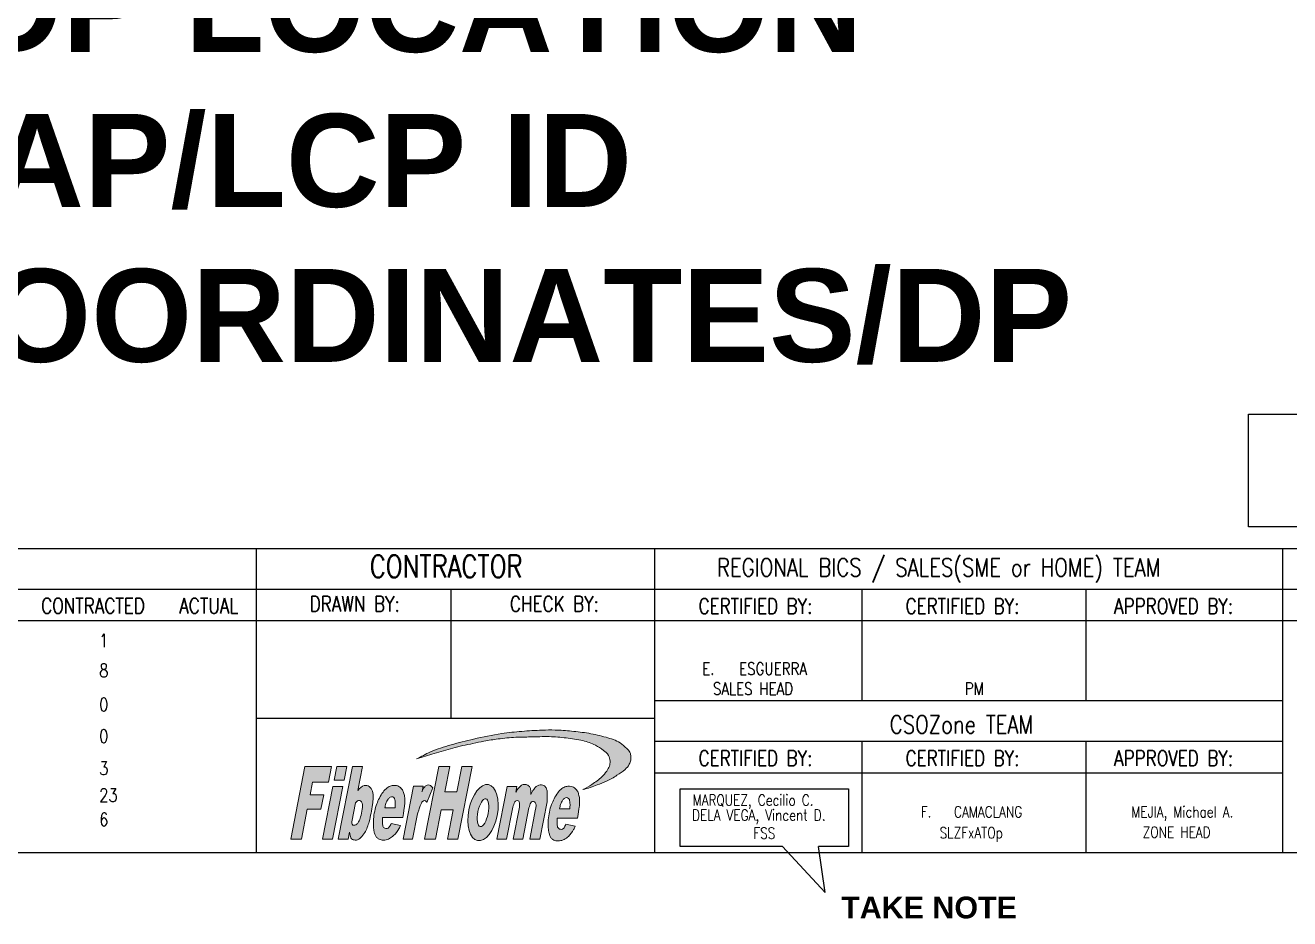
# Model space of a CAD drawing. Extents: x -663610 to -207124, y 70878 to 297551.
# Drawn here: x -263462 to -261662, y 77285 to 78556 of the extents above; entities that cross this region are included whole.
import ezdxf

# ---------------------------------------------------------------- set-up
doc = ezdxf.new("R2010")
doc.units = 0
doc.header["$LTSCALE"] = 0.3
doc.layers.get('0').update_dxf_attribs({"linetype": 'CONTINUOUS'})
doc.layers.add('BASEMAP', color=7, linetype='CONTINUOUS')
doc.layers.add('Print', color=7, linetype='CONTINUOUS')
doc.styles.add('ROMANS', font='ROMANS.SHX', dxfattribs={"width": 0.8, "height": 2})
doc.styles.add('WMF-Arial Unicode MS0', font='')
doc.styles.get('WMF-Arial Unicode MS0').set_extended_font_data('Arial Unicode MS', bold=True)

# ---------------------------------------------------------------- blocks, each defined once
blk = doc.blocks.new('new FH logo')
at = {"lineweight": 0, "ltscale": 0.3}
h = blk.add_hatch(color=20, dxfattribs=at)
edge = h.paths.add_edge_path()
edge.add_spline(control_points=[(31527258.11, 3771242.73), (31527258.89, 3771242.91), (31527260.15, 3771243.36), (31527262, 3771244.05), (31527263.47, 3771244.94), (31527264.74, 3771245.79), (31527265.51, 3771246.64), (31527265.79, 3771247.46), (31527265.8, 3771248.14), (31527265.64, 3771248.82), (31527264.97, 3771249.46), (31527263.84, 3771250.49), (31527261.66, 3771251.18), (31527259.06, 3771251.8), (31527256.31, 3771252.08), (31527253.82, 3771252.31), (31527251.15, 3771252.24), (31527248.3, 3771252.08), (31527244.61, 3771251.69), (31527240.83, 3771250.91), (31527237.01, 3771249.95), (31527233.91, 3771248.97), (31527232.15, 3771248.02), (31527231.42, 3771247.63)], knot_values=[0, 0, 0, 0, 3.493341, 5.830224, 8.63185, 10.986874, 12.525834, 13.582978, 14.67754, 15.485978, 16.55739, 18.628179, 22.148149, 26.320741, 30.377705, 34.244564, 37.265733, 42.036848, 46.76885, 53.490698, 58.907287, 64.043548, 67.652792, 67.652792, 67.652792, 67.652792], degree=3, periodic=0)
edge.add_spline(control_points=[(31527231.42, 3771247.63), (31527232.36, 3771247.91), (31527234.29, 3771248.49), (31527237.26, 3771249.45), (31527239.96, 3771250), (31527242.37, 3771250.54), (31527244.67, 3771250.87), (31527247.15, 3771251.13), (31527249.89, 3771251.15), (31527252.59, 3771251.27), (31527255.41, 3771251.02), (31527257.91, 3771250.69), (31527259.95, 3771249.99), (31527261.28, 3771249.11), (31527262.24, 3771248.31), (31527262.5, 3771247.33), (31527262.39, 3771246.43), (31527261.86, 3771245.6), (31527261.01, 3771244.52), (31527259.64, 3771243.61), (31527258.59, 3771242.97), (31527258.1, 3771242.73)], knot_values=[0, 0, 0, 0, 4.28823, 8.807913, 13.673121, 16.317808, 19.659604, 23.821358, 27.222577, 31.666708, 35.641324, 39.595165, 42.731936, 44.946508, 46.601623, 48.010296, 49.189552, 50.495453, 52.243503, 55.209418, 57.599332, 57.599332, 57.599332, 57.599332], degree=3, periodic=0)
for points in [[(31527214.34, 3771241.89), (31527214.73, 3771243.9), (31527217.3, 3771243.9), (31527217.79, 3771246.4), (31527213.51, 3771246.4), (31527211.22, 3771234.79), (31527212.94, 3771234.79), (31527213.88, 3771239.57), (31527216.08, 3771239.57), (31527216.54, 3771241.89)], [(31527235.95, 3771242.38), (31527236.74, 3771246.4), (31527234.99, 3771246.4), (31527232.7, 3771234.79), (31527234.46, 3771234.79), (31527235.38, 3771239.47), (31527237.29, 3771239.47), (31527236.37, 3771234.79), (31527238.02, 3771234.79), (31527240.31, 3771246.4), (31527238.66, 3771246.4), (31527237.87, 3771242.38)]]:
    blk.add_hatch(color=160, dxfattribs=at).paths.add_polyline_path(points)
h = blk.add_hatch(color=160, dxfattribs=at)
h.paths.add_polyline_path([(31527216.33, 3771234.79), (31527217.93, 3771234.79), (31527219.58, 3771243.19), (31527217.99, 3771243.19)])
h.paths.add_polyline_path([(31527218.2, 3771244.25), (31527219.79, 3771244.25), (31527220.22, 3771246.4), (31527218.62, 3771246.4)])
h = blk.add_hatch(color=160, dxfattribs=at)
edge = h.paths.add_edge_path()
edge.add_line((31527221.99, 3771242.55), (31527222.75, 3771246.4))
edge.add_line((31527222.75, 3771246.4), (31527221.15, 3771246.4))
edge.add_line((31527221.15, 3771246.4), (31527218.86, 3771234.79))
edge.add_line((31527218.86, 3771234.79), (31527220.46, 3771234.79))
edge.add_line((31527220.46, 3771234.79), (31527220.68, 3771235.89))
edge.add_spline(control_points=[(31527220.68, 3771235.89), (31527220.66, 3771235.73), (31527220.77, 3771235.33), (31527220.94, 3771234.72), (31527221.43, 3771234.65), (31527221.91, 3771234.55), (31527222.54, 3771235.08), (31527223.3, 3771236.02), (31527223.95, 3771237.87), (31527224.31, 3771240.08), (31527224.59, 3771242.07), (31527223.93, 3771243.29), (31527222.79, 3771243.5), (31527222.3, 3771242.91), (31527221.99, 3771242.55)], knot_values=[0, 0, 0, 0, 0.497057, 1.274783, 1.553706, 1.922049, 2.718195, 3.73966, 5.627687, 8.435308, 10.560173, 11.476601, 12.264033, 13.582764, 13.582764, 13.582764, 13.582764], degree=3, periodic=0)
edge = h.paths.add_edge_path(flags=16)
edge.add_spline(control_points=[(31527221.61, 3771240.6), (31527221.75, 3771240.77), (31527221.97, 3771241.04), (31527222.49, 3771240.94), (31527222.79, 3771240.39), (31527222.67, 3771239.48), (31527222.5, 3771238.47), (31527222.2, 3771237.63), (31527221.86, 3771237.2), (31527221.57, 3771236.96), (31527221.35, 3771237), (31527221.13, 3771237.03), (31527221.05, 3771237.31), (31527221, 3771237.49), (31527221.01, 3771237.57)], knot_values=[0, 0, 0, 0, 0.602303, 0.961372, 1.379264, 2.348202, 3.628477, 4.489417, 4.955205, 5.318248, 5.486212, 5.613401, 5.968044, 6.194702, 6.194702, 6.194702, 6.194702], degree=3, periodic=0)
edge.add_line((31527221.01, 3771237.57), (31527221.61, 3771240.6))
h = blk.add_hatch(color=160, dxfattribs=at)
edge = h.paths.add_edge_path()
edge.add_spline(control_points=[(31527229.21, 3771238.26), (31527229.48, 3771240.08), (31527229.53, 3771240.61), (31527229.55, 3771241.39), (31527229.4, 3771242.07), (31527229.19, 3771242.7), (31527228.8, 3771243.09), (31527228.37, 3771243.34), (31527227.89, 3771243.39), (31527227.29, 3771243.38), (31527226.6, 3771243), (31527225.96, 3771242.31), (31527225.45, 3771241.4), (31527224.97, 3771240.38), (31527224.67, 3771239.25), (31527224.48, 3771238.08), (31527224.5, 3771237.02), (31527224.52, 3771236.2), (31527224.71, 3771235.6), (31527224.89, 3771235.13), (31527225.31, 3771234.78), (31527225.81, 3771234.6), (31527226.44, 3771234.61), (31527227.11, 3771234.83), (31527227.89, 3771235.44), (31527228.48, 3771236.19), (31527228.78, 3771236.79), (31527228.85, 3771236.98)], knot_values=[0.039619, 0.039619, 0.039619, 0.039619, 1.227178, 2.402564, 3.410085, 4.304108, 5.233089, 5.76701, 6.438226, 7.326101, 8.368022, 9.771169, 11.424365, 12.904114, 14.686251, 16.538873, 18.063959, 19.319385, 20.089102, 20.846194, 21.467943, 22.414091, 23.093397, 24.19742, 25.417281, 27.418241, 28.316762, 28.316762, 28.316762, 28.316762], degree=3, periodic=0)
edge.add_line((31527228.85, 3771236.98), (31527227.35, 3771237.29))
edge.add_spline(control_points=[(31527227.35, 3771237.29), (31527227.29, 3771237.18), (31527227.17, 3771236.91), (31527226.96, 3771236.61), (31527226.69, 3771236.47), (31527226.46, 3771236.46), (31527226.14, 3771236.59), (31527225.93, 3771236.98), (31527225.92, 3771237.56), (31527225.92, 3771238), (31527225.93, 3771238.26)], knot_values=[0.007512, 0.007512, 0.007512, 0.007512, 0.540647, 1.317228, 1.515308, 1.878947, 2.29791, 2.931047, 3.678598, 4.843717, 4.843717, 4.843717, 4.843717], degree=3, periodic=0)
edge.add_line((31527225.93, 3771238.26), (31527229.21, 3771238.26))
edge = h.paths.add_edge_path(flags=16)
edge.add_spline(control_points=[(31527226.33, 3771239.78), (31527226.37, 3771240.02), (31527226.46, 3771240.52), (31527226.77, 3771241.09), (31527227.13, 3771241.54), (31527227.62, 3771241.61), (31527227.93, 3771241.29), (31527227.97, 3771240.88), (31527228.02, 3771240.39), (31527227.99, 3771240.01), (31527227.96, 3771239.78)], knot_values=[0, 0, 0, 0, 1.043694, 2.212668, 2.855693, 3.490592, 4.071145, 4.600994, 5.246736, 6.254427, 6.254427, 6.254427, 6.254427], degree=3, periodic=0)
edge.add_line((31527227.96, 3771239.78), (31527226.33, 3771239.78))
h = blk.add_hatch(color=160, dxfattribs=at)
edge = h.paths.add_edge_path()
edge.add_spline(control_points=[(31527234.03, 3771242.98), (31527234.01, 3771243.01), (31527233.86, 3771243.19), (31527233.59, 3771243.49), (31527233.05, 3771243.48), (31527232.61, 3771243.09), (31527232.35, 3771242.7), (31527232.29, 3771242.42)], knot_values=[0.073393, 0.073393, 0.073393, 0.073393, 0.224714, 1.101763, 1.674209, 2.378928, 3.622498, 3.622498, 3.622498, 3.622498], degree=3, periodic=0)
edge.add_spline(control_points=[(31527232.28, 3771242.37), (31527232.28, 3771242.39), (31527232.28, 3771242.41), (31527232.29, 3771242.42)], knot_values=[0, 0, 0, 0, 0.073393, 0.073393, 0.073393, 0.073393], degree=3, periodic=0)
edge.add_line((31527232.29, 3771242.42), (31527232.45, 3771243.26))
edge.add_line((31527232.45, 3771243.26), (31527230.91, 3771243.26))
edge.add_line((31527230.91, 3771243.26), (31527229.24, 3771234.79))
edge.add_line((31527229.24, 3771234.79), (31527230.78, 3771234.79))
edge.add_line((31527230.78, 3771234.79), (31527231.58, 3771238.81))
edge.add_spline(control_points=[(31527231.58, 3771238.81), (31527231.63, 3771239.03), (31527231.8, 3771239.45), (31527231.96, 3771240.05), (31527232.15, 3771240.5), (31527232.32, 3771240.81), (31527232.55, 3771240.94), (31527232.76, 3771240.95), (31527232.96, 3771240.86), (31527233.04, 3771240.74), (31527233.07, 3771240.65)], knot_values=[0, 0, 0, 0, 0.967622, 1.990874, 2.688701, 3.15205, 3.452163, 3.809574, 4.019941, 4.40627, 4.40627, 4.40627, 4.40627], degree=3, periodic=0)
edge.add_line((31527233.07, 3771240.65), (31527234.03, 3771242.98))
h = blk.add_hatch(color=160, dxfattribs=at)
edge = h.paths.add_edge_path()
edge.add_ellipse((31527242.07, 3771239.02), major_axis=(-0.89, -4.49), ratio=0.506466, start_angle=0, end_angle=360)
edge = h.paths.add_edge_path(flags=16)
edge.add_ellipse((31527242.07, 3771239.02), major_axis=(-0.44, -2.23), ratio=0.365028, start_angle=0, end_angle=360)
h = blk.add_hatch(color=160, dxfattribs=at)
edge = h.paths.add_edge_path()
edge.add_spline(control_points=[(31527249.74, 3771241.94), (31527249.75, 3771242.22), (31527249.77, 3771242.65), (31527249.56, 3771243.19), (31527249.2, 3771243.49), (31527248.73, 3771243.59), (31527248.18, 3771243.45), (31527247.75, 3771242.95), (31527247.41, 3771242.58), (31527247.33, 3771242.31)], knot_values=[0, 0, 0, 0, 0.816872, 1.307081, 1.659803, 2.179381, 2.674159, 3.277347, 4.124936, 4.124936, 4.124936, 4.124936], degree=3, periodic=0)
edge.add_line((31527247.33, 3771242.31), (31527247.51, 3771243.24))
edge.add_line((31527247.51, 3771243.24), (31527245.96, 3771243.24))
edge.add_line((31527245.96, 3771243.24), (31527244.3, 3771234.79))
edge.add_line((31527244.3, 3771234.79), (31527245.85, 3771234.79))
edge.add_line((31527245.85, 3771234.79), (31527246.86, 3771239.91))
edge.add_spline(control_points=[(31527246.86, 3771239.91), (31527246.94, 3771240.19), (31527247.01, 3771240.6), (31527247.39, 3771240.99), (31527247.69, 3771240.94), (31527247.94, 3771240.73), (31527247.94, 3771240.34), (31527247.93, 3771240.06), (31527247.92, 3771239.92)], knot_values=[0, 0, 0, 0, 0.892288, 1.199529, 1.508996, 1.698501, 2.133414, 2.556092, 2.556092, 2.556092, 2.556092], degree=3, periodic=0)
edge.add_line((31527247.92, 3771239.92), (31527246.91, 3771234.79))
edge.add_line((31527246.91, 3771234.79), (31527248.46, 3771234.79))
edge.add_line((31527248.46, 3771234.79), (31527249.44, 3771239.78))
edge.add_spline(control_points=[(31527249.44, 3771239.78), (31527249.52, 3771240.06), (31527249.6, 3771240.47), (31527249.97, 3771240.86), (31527250.28, 3771240.81), (31527250.52, 3771240.59), (31527250.63, 3771240.13), (31527250.52, 3771239.78), (31527250.51, 3771239.56)], knot_values=[0, 0, 0, 0, 0.892288, 1.199529, 1.508996, 1.698501, 2.161195, 2.802313, 2.802313, 2.802313, 2.802313], degree=3, periodic=0)
edge.add_line((31527250.51, 3771239.56), (31527249.57, 3771234.79))
edge.add_line((31527249.57, 3771234.79), (31527251.17, 3771234.79))
edge.add_line((31527251.17, 3771234.79), (31527252.34, 3771240.74))
edge.add_spline(control_points=[(31527252.34, 3771240.74), (31527252.36, 3771241.34), (31527252.45, 3771242.11), (31527252.22, 3771243.03), (31527251.88, 3771243.4), (31527251.44, 3771243.49), (31527251.01, 3771243.44), (31527250.55, 3771243.22), (31527250.16, 3771242.65), (31527249.85, 3771242.24), (31527249.74, 3771241.94)], knot_values=[0, 0, 0, 0, 1.79184, 2.305867, 2.802297, 3.196475, 3.604745, 4.083067, 4.67973, 5.621086, 5.621086, 5.621086, 5.621086], degree=3, periodic=0)
h = blk.add_hatch(color=160, dxfattribs=at)
edge = h.paths.add_edge_path()
edge.add_spline(control_points=[(31527257.23, 3771238.13), (31527257.51, 3771239.94), (31527257.56, 3771240.48), (31527257.57, 3771241.25), (31527257.43, 3771241.94), (31527257.21, 3771242.57), (31527256.82, 3771242.95), (31527256.4, 3771243.21), (31527255.91, 3771243.26), (31527255.31, 3771243.25), (31527254.62, 3771242.87), (31527253.98, 3771242.17), (31527253.47, 3771241.27), (31527253, 3771240.25), (31527252.69, 3771239.11), (31527252.51, 3771237.95), (31527252.52, 3771236.89), (31527252.55, 3771236.07), (31527252.74, 3771235.46), (31527252.92, 3771235), (31527253.33, 3771234.64), (31527253.83, 3771234.47), (31527254.46, 3771234.48), (31527255.13, 3771234.7), (31527255.92, 3771235.31), (31527256.5, 3771236.06), (31527256.8, 3771236.66), (31527256.87, 3771236.85)], knot_values=[0.039619, 0.039619, 0.039619, 0.039619, 1.227178, 2.402564, 3.410085, 4.304108, 5.233089, 5.76701, 6.438226, 7.326101, 8.368022, 9.771169, 11.424365, 12.904114, 14.686251, 16.538873, 18.063959, 19.319385, 20.089102, 20.846194, 21.467943, 22.414091, 23.093397, 24.19742, 25.417281, 27.418241, 28.316762, 28.316762, 28.316762, 28.316762], degree=3, periodic=0)
edge.add_line((31527256.87, 3771236.85), (31527255.37, 3771237.16))
edge.add_spline(control_points=[(31527255.37, 3771237.16), (31527255.32, 3771237.05), (31527255.19, 3771236.78), (31527254.99, 3771236.48), (31527254.71, 3771236.34), (31527254.48, 3771236.33), (31527254.16, 3771236.45), (31527253.95, 3771236.84), (31527253.94, 3771237.43), (31527253.94, 3771237.86), (31527253.96, 3771238.13)], knot_values=[0.007512, 0.007512, 0.007512, 0.007512, 0.540647, 1.317228, 1.515308, 1.878947, 2.29791, 2.931047, 3.678598, 4.843717, 4.843717, 4.843717, 4.843717], degree=3, periodic=0)
edge.add_line((31527253.96, 3771238.13), (31527257.23, 3771238.13))
edge = h.paths.add_edge_path(flags=16)
edge.add_spline(control_points=[(31527254.35, 3771239.65), (31527254.39, 3771239.88), (31527254.48, 3771240.38), (31527254.8, 3771240.96), (31527255.16, 3771241.41), (31527255.64, 3771241.48), (31527255.95, 3771241.15), (31527255.99, 3771240.75), (31527256.04, 3771240.25), (31527256.01, 3771239.88), (31527255.99, 3771239.65)], knot_values=[0, 0, 0, 0, 1.043694, 2.212668, 2.855693, 3.490592, 4.071145, 4.600994, 5.246736, 6.254427, 6.254427, 6.254427, 6.254427], degree=3, periodic=0)
edge.add_line((31527255.99, 3771239.65), (31527254.35, 3771239.65))
at = {"color": 160, "lineweight": 0, "ltscale": 0.3}
for points in [[(31527213.51, 3771246.4), (31527211.22, 3771234.79)], [(31527217.79, 3771246.4), (31527217.3, 3771243.9)], [(31527218.62, 3771246.4), (31527218.2, 3771244.25)], [(31527221.15, 3771246.4), (31527218.86, 3771234.79)], [(31527220.22, 3771246.4), (31527219.79, 3771244.25)], [(31527222.75, 3771246.4), (31527221.99, 3771242.55)], [(31527234.99, 3771246.4), (31527232.7, 3771234.79)], [(31527236.74, 3771246.4), (31527235.95, 3771242.38)], [(31527238.66, 3771246.4), (31527237.87, 3771242.38)], [(31527240.31, 3771246.4), (31527238.02, 3771234.79)], [(31527214.73, 3771243.9), (31527214.34, 3771241.89)], [(31527214.73, 3771243.9), (31527217.3, 3771243.9)], [(31527218.2, 3771244.25), (31527219.79, 3771244.25)], [(31527214.34, 3771241.89), (31527216.54, 3771241.89)], [(31527216.54, 3771241.89), (31527216.08, 3771239.57)], [(31527217.99, 3771243.19), (31527216.33, 3771234.79)], [(31527219.58, 3771243.19), (31527217.93, 3771234.79)], [(31527217.99, 3771243.19), (31527219.58, 3771243.19)], [(31527230.91, 3771243.26), (31527229.24, 3771234.79)], [(31527230.91, 3771243.26), (31527232.45, 3771243.26)], [(31527232.45, 3771243.26), (31527232.29, 3771242.42)], [(31527234.03, 3771242.98), (31527233.07, 3771240.65)], [(31527235.95, 3771242.38), (31527237.87, 3771242.38)], [(31527245.96, 3771243.24), (31527244.3, 3771234.79)], [(31527245.96, 3771243.24), (31527247.51, 3771243.24)], [(31527247.51, 3771243.24), (31527247.33, 3771242.31)], [(31527221.6, 3771240.6), (31527221.01, 3771237.57)], [(31527226.33, 3771239.78), (31527227.96, 3771239.78)], [(31527246.86, 3771239.91), (31527245.85, 3771234.79)], [(31527247.92, 3771239.92), (31527246.91, 3771234.79)], [(31527249.44, 3771239.78), (31527248.46, 3771234.79)], [(31527252.34, 3771240.74), (31527251.17, 3771234.79)], [(31527213.88, 3771239.57), (31527212.94, 3771234.79)], [(31527213.88, 3771239.57), (31527216.08, 3771239.57)], [(31527225.93, 3771238.26), (31527229.21, 3771238.26)], [(31527231.58, 3771238.81), (31527230.78, 3771234.79)], [(31527235.38, 3771239.47), (31527234.46, 3771234.79)], [(31527235.38, 3771239.47), (31527237.29, 3771239.47)], [(31527237.29, 3771239.47), (31527236.37, 3771234.79)], [(31527250.51, 3771239.56), (31527249.57, 3771234.79)], [(31527253.96, 3771238.13), (31527257.23, 3771238.13)], [(31527254.35, 3771239.65), (31527255.99, 3771239.65)], [(31527220.68, 3771235.89), (31527220.46, 3771234.79)], [(31527227.35, 3771237.29), (31527228.85, 3771236.98)], [(31527255.37, 3771237.16), (31527256.87, 3771236.85)], [(31527211.22, 3771234.79), (31527212.94, 3771234.79)], [(31527216.33, 3771234.79), (31527217.93, 3771234.79)], [(31527218.86, 3771234.79), (31527220.46, 3771234.79)], [(31527229.24, 3771234.79), (31527230.78, 3771234.79)], [(31527232.7, 3771234.79), (31527234.46, 3771234.79)], [(31527236.37, 3771234.79), (31527238.02, 3771234.79)], [(31527244.3, 3771234.79), (31527245.85, 3771234.79)], [(31527246.91, 3771234.79), (31527248.46, 3771234.79)], [(31527249.57, 3771234.79), (31527251.17, 3771234.79)]]:
    blk.add_lwpolyline(points, dxfattribs=at)
at = {"color": 5, "lineweight": 0, "ltscale": 0.3}
for points in [[(31527213.51, 3771246.4), (31527217.79, 3771246.4)], [(31527218.62, 3771246.4), (31527220.22, 3771246.4)], [(31527221.15, 3771246.4), (31527222.75, 3771246.4)], [(31527234.99, 3771246.4), (31527236.74, 3771246.4)], [(31527238.66, 3771246.4), (31527240.31, 3771246.4)]]:
    blk.add_lwpolyline(points, dxfattribs=at)
at = {"color": 160, "lineweight": 0, "ltscale": 0.3}
for major_axis, ratio in [((-0.89, -4.49), 0.506466), ((-0.44, -2.23), 0.365028)]:
    blk.add_ellipse((31527242.07, 3771239.02), major_axis=major_axis, ratio=ratio, dxfattribs=at)
at = {"color": 20, "lineweight": 0, "ltscale": 0.3}
for points, knots in [([(31527231.42, 3771247.63), (31527232.15, 3771248.02), (31527233.91, 3771248.97), (31527237.01, 3771249.95), (31527240.83, 3771250.91), (31527244.61, 3771251.69), (31527248.3, 3771252.08), (31527251.15, 3771252.24), (31527253.82, 3771252.31), (31527256.31, 3771252.08), (31527259.06, 3771251.8), (31527261.66, 3771251.18), (31527263.84, 3771250.49), (31527264.97, 3771249.46), (31527265.64, 3771248.82), (31527265.8, 3771248.14), (31527265.79, 3771247.46), (31527265.51, 3771246.64), (31527264.74, 3771245.79), (31527263.47, 3771244.94), (31527262, 3771244.05), (31527260.15, 3771243.36), (31527258.89, 3771242.91), (31527258.11, 3771242.73)], [0, 0, 0, 0, 3.609243, 8.745504, 14.162094, 20.883942, 25.615944, 30.387058, 33.408228, 37.275087, 41.332051, 45.504643, 49.024613, 51.095402, 52.166813, 52.975252, 54.069813, 55.126958, 56.665918, 59.020941, 61.822567, 64.15945, 67.652792, 67.652792, 67.652792, 67.652792]), ([(31527231.42, 3771247.63), (31527232.36, 3771247.91), (31527234.29, 3771248.49), (31527237.26, 3771249.45), (31527239.96, 3771250), (31527242.37, 3771250.54), (31527244.67, 3771250.87), (31527247.15, 3771251.13), (31527249.89, 3771251.15), (31527252.59, 3771251.27), (31527255.41, 3771251.02), (31527257.91, 3771250.69), (31527259.95, 3771249.99), (31527261.28, 3771249.11), (31527262.24, 3771248.31), (31527262.5, 3771247.33), (31527262.39, 3771246.43), (31527261.86, 3771245.6), (31527261.01, 3771244.52), (31527259.64, 3771243.61), (31527258.59, 3771242.97), (31527258.1, 3771242.73)], [0, 0, 0, 0, 4.28823, 8.807913, 13.673121, 16.317808, 19.659604, 23.821358, 27.222577, 31.666708, 35.641324, 39.595165, 42.731936, 44.946508, 46.601623, 48.010296, 49.189552, 50.495453, 52.243503, 55.209418, 57.599332, 57.599332, 57.599332, 57.599332])]:
    blk.add_open_spline(points, degree=3, knots=knots, dxfattribs=at)
at = {"color": 160, "lineweight": 0, "ltscale": 0.3, "end_tangent": (0.103665, 0.994612)}
for points in [[(31527221.99, 3771242.55), (31527223.03, 3771243.36), (31527223.8, 3771243.21), (31527224.32, 3771242.45), (31527224.34, 3771240.33), (31527223.8, 3771237.57), (31527223.09, 3771235.82), (31527222.45, 3771235.03), (31527221.76, 3771234.62), (31527221.4, 3771234.65), (31527221.13, 3771234.72), (31527220.75, 3771235.4), (31527220.68, 3771235.89)], [(31527221.61, 3771240.6), (31527222.08, 3771240.97), (31527222.43, 3771240.91), (31527222.67, 3771240.56), (31527222.68, 3771239.59), (31527222.43, 3771238.33), (31527222.11, 3771237.54), (31527221.81, 3771237.17), (31527221.5, 3771236.99), (31527221.34, 3771237), (31527221.21, 3771237.03), (31527221.04, 3771237.34), (31527221.01, 3771237.57)]]:
    blk.add_spline(points, degree=3, dxfattribs=at)
at = {"color": 160, "lineweight": 0, "ltscale": 0.3}
for points, knots in [([(31527229.21, 3771238.26), (31527229.48, 3771240.08), (31527229.53, 3771240.61), (31527229.55, 3771241.39), (31527229.4, 3771242.07), (31527229.19, 3771242.7), (31527228.8, 3771243.09), (31527228.37, 3771243.34), (31527227.89, 3771243.39), (31527227.29, 3771243.38), (31527226.6, 3771243), (31527225.96, 3771242.31), (31527225.45, 3771241.4), (31527224.97, 3771240.38), (31527224.67, 3771239.25), (31527224.48, 3771238.08), (31527224.5, 3771237.02), (31527224.52, 3771236.2), (31527224.71, 3771235.6), (31527224.89, 3771235.13), (31527225.31, 3771234.78), (31527225.81, 3771234.6), (31527226.44, 3771234.61), (31527227.11, 3771234.83), (31527227.89, 3771235.44), (31527228.48, 3771236.19), (31527228.78, 3771236.79), (31527228.85, 3771236.98)], [0.039619, 0.039619, 0.039619, 0.039619, 1.227178, 2.402564, 3.410085, 4.304108, 5.233089, 5.76701, 6.438226, 7.326101, 8.368022, 9.771169, 11.424365, 12.904114, 14.686251, 16.538873, 18.063959, 19.319385, 20.089102, 20.846194, 21.467943, 22.414091, 23.093397, 24.19742, 25.417281, 27.418241, 28.316762, 28.316762, 28.316762, 28.316762]), ([(31527232.28, 3771242.37), (31527232.33, 3771242.67), (31527232.59, 3771243.08), (31527233.05, 3771243.48), (31527233.59, 3771243.49), (31527233.86, 3771243.19), (31527234.01, 3771243.01), (31527234.03, 3771242.98)], [0, 0, 0, 0, 1.316963, 2.021682, 2.594128, 3.471177, 3.622498, 3.622498, 3.622498, 3.622498]), ([(31527257.23, 3771238.13), (31527257.51, 3771239.94), (31527257.56, 3771240.48), (31527257.57, 3771241.25), (31527257.43, 3771241.94), (31527257.21, 3771242.57), (31527256.82, 3771242.95), (31527256.4, 3771243.21), (31527255.91, 3771243.26), (31527255.31, 3771243.25), (31527254.62, 3771242.87), (31527253.98, 3771242.17), (31527253.47, 3771241.27), (31527253, 3771240.25), (31527252.69, 3771239.11), (31527252.51, 3771237.95), (31527252.52, 3771236.89), (31527252.55, 3771236.07), (31527252.74, 3771235.46), (31527252.92, 3771235), (31527253.33, 3771234.64), (31527253.83, 3771234.47), (31527254.46, 3771234.48), (31527255.13, 3771234.7), (31527255.92, 3771235.31), (31527256.5, 3771236.06), (31527256.8, 3771236.66), (31527256.87, 3771236.85)], [0.039619, 0.039619, 0.039619, 0.039619, 1.227178, 2.402564, 3.410085, 4.304108, 5.233089, 5.76701, 6.438226, 7.326101, 8.368022, 9.771169, 11.424365, 12.904114, 14.686251, 16.538873, 18.063959, 19.319385, 20.089102, 20.846194, 21.467943, 22.414091, 23.093397, 24.19742, 25.417281, 27.418241, 28.316762, 28.316762, 28.316762, 28.316762]), ([(31527226.33, 3771239.78), (31527226.37, 3771240.02), (31527226.46, 3771240.52), (31527226.77, 3771241.09), (31527227.13, 3771241.54), (31527227.62, 3771241.61), (31527227.93, 3771241.29), (31527227.97, 3771240.88), (31527228.02, 3771240.39), (31527227.99, 3771240.01), (31527227.96, 3771239.78)], [0, 0, 0, 0, 1.043694, 2.212668, 2.855693, 3.490592, 4.071145, 4.600994, 5.246736, 6.254427, 6.254427, 6.254427, 6.254427]), ([(31527254.35, 3771239.65), (31527254.39, 3771239.88), (31527254.48, 3771240.38), (31527254.8, 3771240.96), (31527255.16, 3771241.41), (31527255.64, 3771241.48), (31527255.95, 3771241.15), (31527255.99, 3771240.75), (31527256.04, 3771240.25), (31527256.01, 3771239.88), (31527255.99, 3771239.65)], [0, 0, 0, 0, 1.043694, 2.212668, 2.855693, 3.490592, 4.071145, 4.600994, 5.246736, 6.254427, 6.254427, 6.254427, 6.254427]), ([(31527225.93, 3771238.26), (31527225.92, 3771238), (31527225.92, 3771237.56), (31527225.93, 3771236.98), (31527226.14, 3771236.59), (31527226.46, 3771236.46), (31527226.69, 3771236.47), (31527226.96, 3771236.61), (31527227.17, 3771236.91), (31527227.29, 3771237.18), (31527227.35, 3771237.29)], [0.007512, 0.007512, 0.007512, 0.007512, 1.172631, 1.920183, 2.553319, 2.972283, 3.335922, 3.534002, 4.310582, 4.843717, 4.843717, 4.843717, 4.843717]), ([(31527253.96, 3771238.13), (31527253.94, 3771237.86), (31527253.94, 3771237.43), (31527253.95, 3771236.84), (31527254.16, 3771236.45), (31527254.48, 3771236.33), (31527254.71, 3771236.34), (31527254.99, 3771236.48), (31527255.19, 3771236.78), (31527255.32, 3771237.05), (31527255.37, 3771237.16)], [0.007512, 0.007512, 0.007512, 0.007512, 1.172631, 1.920183, 2.553319, 2.972283, 3.335922, 3.534002, 4.310582, 4.843717, 4.843717, 4.843717, 4.843717])]:
    blk.add_open_spline(points, degree=3, knots=knots, dxfattribs=at)
at = {"color": 160, "lineweight": 0, "ltscale": 0.3, "start_tangent": (0.292675, 0.956212)}
blk.add_spline([(31527247.33, 3771242.31), (31527247.8, 3771243.01), (31527248.25, 3771243.42), (31527248.73, 3771243.55), (31527249.23, 3771243.43), (31527249.5, 3771243.21), (31527249.7, 3771242.76), (31527249.74, 3771241.94)], degree=3, dxfattribs=at)
at = {"color": 160, "lineweight": 0, "ltscale": 0.3}
for points, start_tangent, end_tangent in [([(31527249.74, 3771241.94), (31527250.22, 3771242.75), (31527250.61, 3771243.21), (31527251.04, 3771243.42), (31527251.44, 3771243.47), (31527251.82, 3771243.38), (31527252.17, 3771243.02), (31527252.33, 3771242.53), (31527252.34, 3771240.74)], (0.335133, 0.942171), (-0.026752, -0.999642)), ([(31527233.07, 3771240.65), (31527232.92, 3771240.87), (31527232.79, 3771240.93), (31527232.54, 3771240.92), (31527232.36, 3771240.81), (31527232.18, 3771240.55), (31527232, 3771240.11), (31527231.78, 3771239.44), (31527231.58, 3771238.81)], (-0.377372, 0.926062), (-0.248026, -0.968753)), ([(31527246.86, 3771239.91), (31527247.18, 3771240.74), (31527247.41, 3771240.94), (31527247.72, 3771240.9), (31527247.86, 3771240.77), (31527247.93, 3771240.34), (31527247.92, 3771239.92)], (0.276555, 0.960998), (-0.034685, -0.999398)), ([(31527249.44, 3771239.78), (31527249.76, 3771240.61), (31527249.99, 3771240.81), (31527250.3, 3771240.77), (31527250.44, 3771240.64), (31527250.58, 3771240.2), (31527250.51, 3771239.56)], (0.276555, 0.960998), (-0.034685, -0.999398))]:
    blk.add_spline(points, degree=3, dxfattribs=dict(at, start_tangent=start_tangent, end_tangent=end_tangent))

msp = doc.modelspace()

# ---------------------------------------------------------------- linework, layer by layer
at = {"ltscale": 0.3}
for p, q in [((-263133.3, 77811.8), (-263133.3, 77379)), ((-263133.3, 77811.8), (-263133.3, 77379)), ((-262566.3, 77811.8), (-262566.3, 77379)), ((-261672.8, 77811.8), (-261672.8, 77379)), ((-261672.8, 77811.8), (-261672.8, 77379)), ((-265208.9, 77754.1), (-262566.3, 77754.1)), ((-262856, 77754.1), (-262856, 77570.4)), ((-262566.3, 77754.1), (-261671.8, 77754.1)), ((-262271.2, 77754), (-262271.2, 77595.4)), ((-261952.7, 77754), (-261952.7, 77595.4)), ((-261671.8, 77754.1), (-260687.5, 77754.1)), ((-264256, 77709.2), (-262566.3, 77709.2)), ((-262566.3, 77709.2), (-261671.8, 77709.2)), ((-261671.8, 77709.2), (-260687.5, 77709.2)), ((-263133.3, 77570.4), (-262566.3, 77570.4)), ((-262271.2, 77537.7), (-262271.2, 77379)), ((-261952.7, 77537.7), (-261952.7, 77379))]:
    msp.add_line(p, q, dxfattribs=at)
at = {"color": 0, "lineweight": 0, "ltscale": 0.3}
msp.add_lwpolyline([(-265208.9, 80681), (-260491.7, 80681), (-260491.7, 77811.8), (-265208.9, 77811.8)], close=True, dxfattribs=at)
at = {"ltscale": 0.3}
msp.add_lwpolyline([(-265208.9, 77811.8), (-260491.7, 77811.8), (-260491.7, 77379), (-265208.9, 77379)], close=True, dxfattribs=at)
msp.add_lwpolyline([(-265208.9, 77811.8), (-260491.7, 77811.8), (-260491.7, 77379), (-265208.9, 77379)], close=True, dxfattribs=at)
for points in [[(-262566.3, 77595.4), (-261671.8, 77595.4)], [(-262566.3, 77537.7), (-261671.8, 77537.7)], [(-262566.3, 77492.8), (-261671.8, 77492.8)]]:
    msp.add_lwpolyline(points, dxfattribs=at)
at = {"layer": 'BASEMAP', "color": 152, "ltscale": 2, "true_color": 0x2776bb}
for points in [[(-260348.4, 77897.8), (-260348.4, 77842.7), (-261720.8, 77842.7), (-261720.8, 78002.7), (-260348.4, 78002.7), (-260348.4, 77959.4)], [(-262384.3, 77387.7), (-262530, 77387.7), (-262530, 77469.9), (-262290.5, 77469.9), (-262290.5, 77387.7), (-262333.1, 77387.7)], [(-262384.3, 77387.7), (-262323.4, 77322.6), (-262333.1, 77387.7)]]:
    msp.add_lwpolyline(points, dxfattribs=at)
at = {"layer": 'Print', "ltscale": 2}
msp.add_lwpolyline([(-265208.9, 80681), (-260491.7, 80681), (-260491.7, 77379), (-265208.9, 77379)], close=True, dxfattribs=at)

# ---------------------------------------------------------------- block references
at = {"color": 1, "xscale": 8.873515795612338, "yscale": 8.873515795612338, "zscale": 8.873515795612338}
msp.add_blockref('new FH logo', (-280020290.9, -33386713), dxfattribs=at)

# ---------------------------------------------------------------- texts
at = {"lineweight": 9, "attachment_point": 1, "style": 'ROMANS'}
for s, insert, char_height, width in [('CONTRACTOR', (-262971.6, 77802.3), 31.72, 1186.334), ('REGIONAL BICS / SALES(SME or HOME) TEAM', (-262477.5, 77797.8), 25.686, 960.727), ('DRAWN BY:', (-263057, 77743.9), 21.86, 358.38), ('CHECK BY:', (-262772.1, 77743.9), 21.86, 358.38), ('CERTIFIED BY:', (-262503.6, 77740.8), 21.859, 358.304), ('CERTIFIED BY:', (-262209, 77740.8), 21.859, 358.304), ('APPROVED BY:', (-261912.3, 77740.8), 21.859, 358.304), ('\\pi-52.47166,l69.96222,t69.96222;E.^IESGUERRA', (-262515.9, 77649.6), 17.491, 286.704), ('SALES HEAD', (-262483.2, 77621.2), 17.49, 286.704), ('PM', (-262124.8, 77621.2), 17.49, 286.704), ('CSOZone TEAM ', (-262231.5, 77574.3), 25.686, 960.727), ('CERTIFIED BY:', (-262503.6, 77524.4), 21.859, 358.304), ('CERTIFIED BY:', (-262209, 77524.4), 21.859, 358.304), ('APPROVED BY:', (-261912.3, 77524.4), 21.859, 358.304), ('MARQUEZ, Cecilio C.', (-262512.2, 77461.8), 15.741, 258.034), ('DELA VEGA, Vincent D.', (-262512.9, 77440.4), 15.741, 258.034), ('\\pi-47.2245,l62.96599,t62.96599;F.^ICAMACLANG', (-262203.1, 77445), 15.741, 258.034), ('\\pi-47.2245,l62.96599,t62.96599;MEJIA, Michael A.', (-261903.6, 77445), 15.741, 258.034), ('FSS', (-262425.7, 77414.7), 15.74, 258.034), ('SLZFxATOp', (-262160.7, 77415.3), 15.74, 258.034), ('  ZONE HEAD', (-261888.9, 77416), 15.741, 258.034)]:
    msp.add_mtext(s, dxfattribs=dict(at, insert=insert, char_height=char_height, width=width))
at = {"width": 358.38, "attachment_point": 1, "style": 'ROMANS'}
for s, insert, char_height in [('CONTRACTED', (-263439.2, 77741.2), 21.86), ('ACTUAL', (-263242.7, 77741.3), 21.86), ('1', (-263356.6, 77690.4), 19), ('8', (-263356.6, 77647.9), 19), ('0', (-263356.6, 77599.3), 19), ('0', (-263356.6, 77554.5), 19), ('3', (-263356.6, 77508.6), 19), ('23', (-263356.6, 77470.4), 19.03), ('6', (-263356.6, 77435.7), 19)]:
    msp.add_mtext(s, dxfattribs=dict(at, insert=insert, char_height=char_height))
at = {"layer": 'BASEMAP', "color": 152, "ltscale": 2, "true_color": 0x2776bb, "style": 'WMF-Arial Unicode MS0'}
msp.add_text('TAKE NOTE', height=30.99, dxfattribs=at).set_placement((-262300.7, 77285.6))
at = {"layer": 'BASEMAP', "color": 152, "ltscale": 2, "true_color": 0x2776bb, "insert": (-264065.9, 78650.5), "char_height": 132.256, "width": 4769.379, "attachment_point": 1, "style": 'WMF-Arial Unicode MS0'}
msp.add_mtext('{\\fArial Unicode MS|b1|i0|c134|p32;WITH DP LOCATION\\PW/O NAP/LCP I}D\\PW/O {\\fArial Unicode MS|b1|i0|c134|p32;COORDINATES/DP}', dxfattribs=at)

doc.saveas('drawing.dxf')
